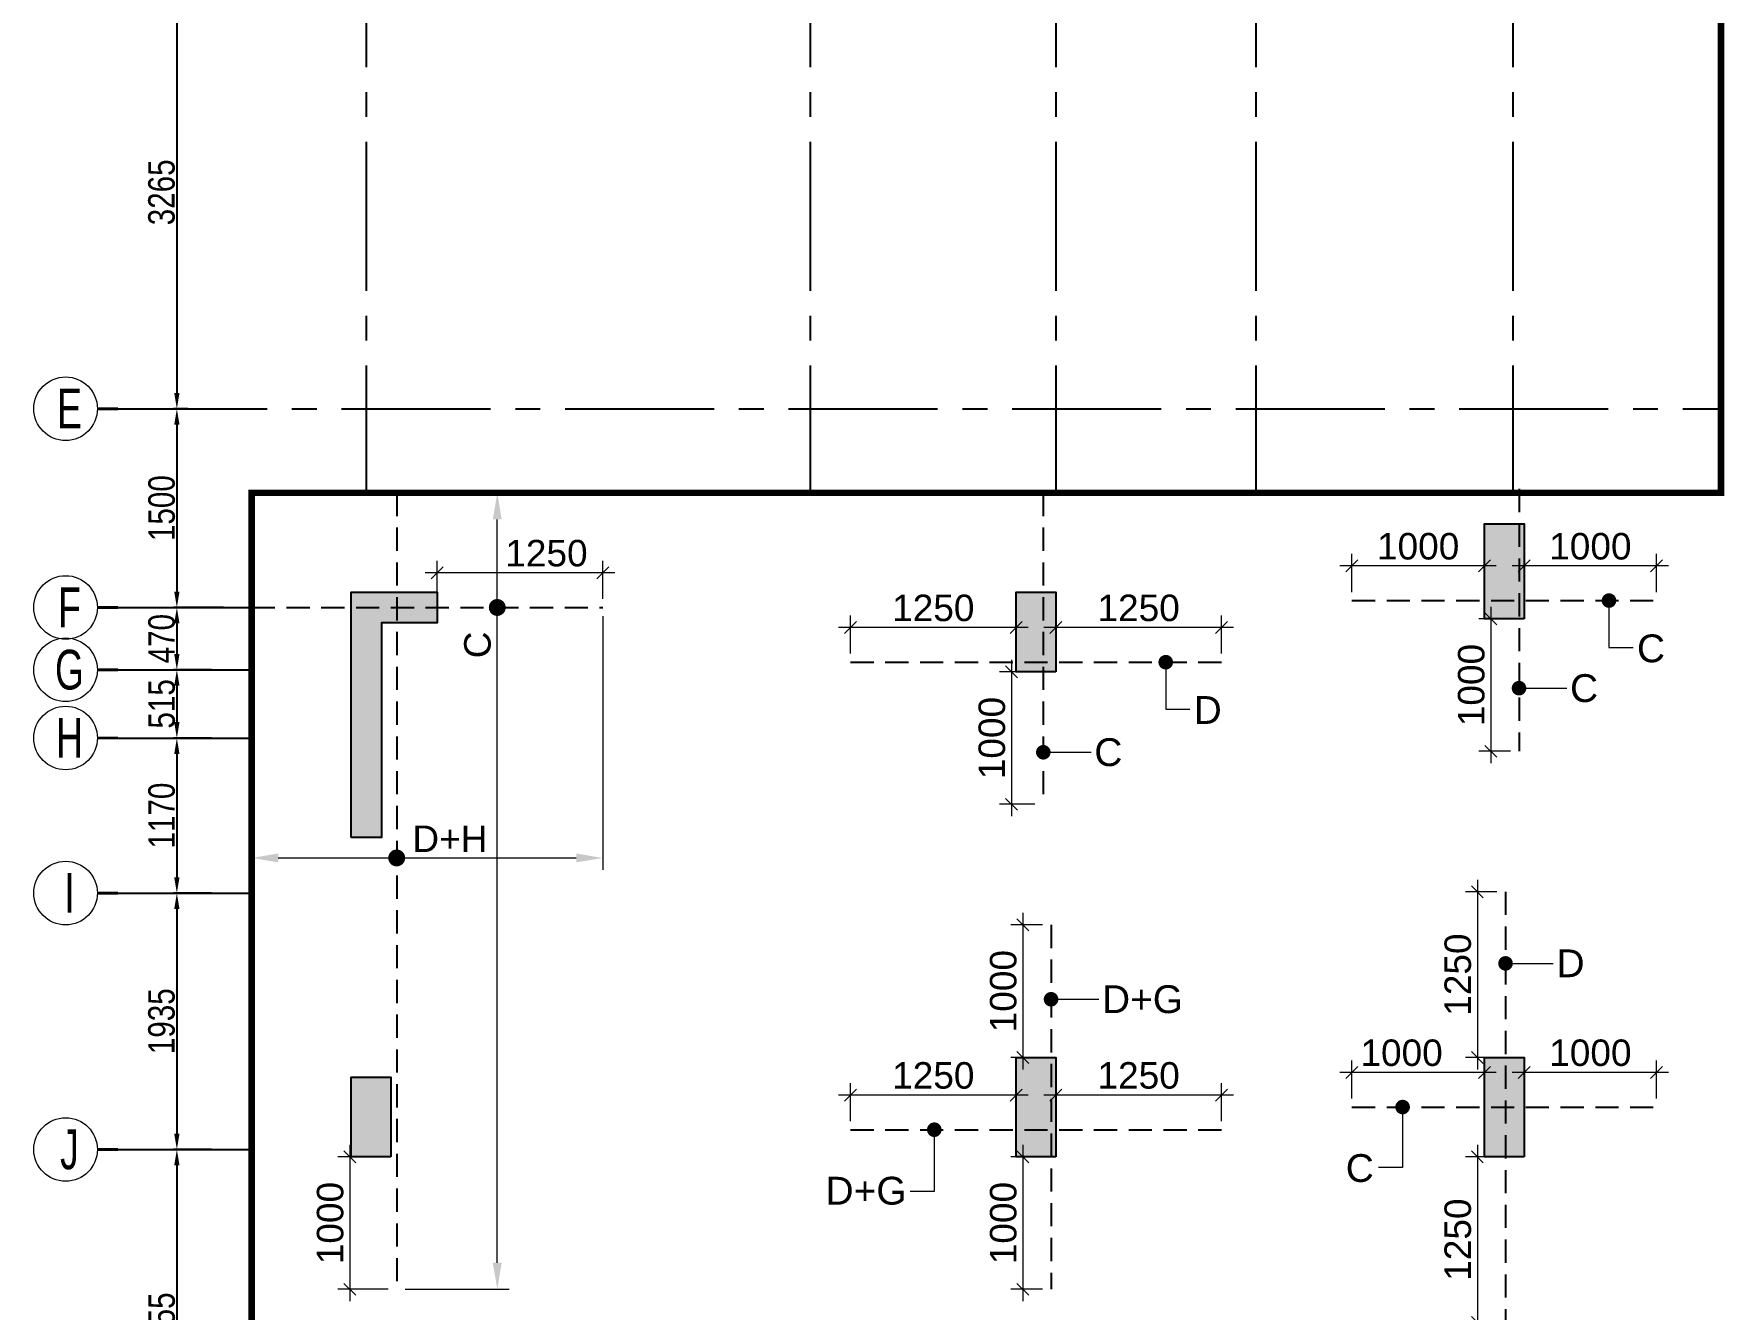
# Model space of a CAD drawing. Header units: millimetres. Extents: x 1123469 to 1752051, y -126924 to 196924.
# Drawn here: x 1461069 to 1473829, y 142469 to 152093 of the extents above; entities that cross this region are included whole.
import ezdxf
from ezdxf.enums import TextEntityAlignment as Align

# ---------------------------------------------------------------- set-up
doc = ezdxf.new("R2010")
doc.units = ezdxf.units.MM
doc.header["$LTSCALE"] = 500
doc.header["$MEASUREMENT"] = 0
doc.header["$PDMODE"] = 34
for name, pattern in [('CONTINOUS', [0]), ('HIDDEN', [0.375, 0.25, -0.125]), ('Site$0$CENTER2', [1.125, 0.75, -0.125, 0.125, -0.125])]:
    doc.linetypes.add(name, pattern=pattern)
doc.layers.get('Defpoints').update_dxf_attribs({"lineweight": 0})
for name, color, linetype, lineweight in [('ARWO', 1, 'Continuous', 18), ('CUT OUT', 1, 'Continuous', 13), ('dim-M', 1, 'Continuous', 15), ('FOOTING', 1, 'Continuous', 15), ('GRID NO.', 7, 'Continuous', 20), ('TOWER COL HATCH', 253, 'Continuous', 20)]:
    doc.layers.add(name, color=color, linetype=linetype, lineweight=lineweight)
for name, color, linetype in [('COL. DIM', 3, 'Continuous'), ('GRID', 7, 'Continuous'), ('GRID DIM', 7, 'Continuous'), ('reinf.', 4, 'Continuous'), ('TEXT 1', 1, 'Continuous'), ('TOWER AREA COLUMN.', 6, 'Continuous')]:
    doc.layers.add(name, color=color, linetype=linetype)
doc.styles.add('3mm', font='arial.ttf')
doc.styles.add('D50', font='arial.ttf', dxfattribs={"width": 0.8})
doc.dimstyles.new('INNER DIM', dxfattribs={"dimtxt": 200, "dimasz": 120, "dimexe": 25, "dimexo": 25, "dimgap": 12, "dimtad": 1, "dimdec": 0, "dimrnd": 5, "dimzin": 0, "dimdsep": 46, "dimtxsty": 'D50', "dimcen": 0.09, "dimdle": 25, "dimclrt": 6, "dimadec": 0, "dimazin": 0, "dimtfac": 1, "dimtdec": 0, "dimtofl": 0, "dimtmove": 1, "dimatfit": 3, "dimfxl": 75, "dimtolj": 1, "dimtzin": 0, "dimarcsym": 0})
doc.dimstyles.new('PARAMVEER', dxfattribs={"dimtxt": 200, "dimasz": 100, "dimexe": 0, "dimexo": 25, "dimgap": 10, "dimtad": 1, "dimdec": 0, "dimrnd": 5, "dimzin": 0, "dimdsep": 46, "dimtxsty": '3mm', "dimblk": 'OBLIQUE', "dimcen": 0.09, "dimdle": 75, "dimclrd": 1, "dimclre": 1, "dimclrt": 3, "dimadec": 0, "dimazin": 0, "dimtfac": 1, "dimtdec": 0, "dimtmove": 1, "dimatfit": 3, "dimfxl": 100, "dimtolj": 1, "dimtzin": 0, "dimlwd": 18, "dimlwe": 5, "dimarcsym": 0})
doc.dimstyles.new('PARAMVEER BEAM', dxfattribs={"dimtxt": 200, "dimasz": 100, "dimexe": 0, "dimexo": 0, "dimgap": 10, "dimtad": 1, "dimdec": 0, "dimzin": 0, "dimdsep": 46, "dimtxsty": '3mm', "dimblk": 'ARCHTICK', "dimcen": 0.09, "dimdle": 75, "dimclrd": 1, "dimclre": 1, "dimclrt": 3, "dimadec": 0, "dimazin": 0, "dimtfac": 1, "dimtdec": 0, "dimtmove": 1, "dimatfit": 3, "dimfxl": 100, "dimtolj": 1, "dimtzin": 0, "dimlwd": 18, "dimlwe": 5, "dimarcsym": 0})

# ---------------------------------------------------------------- blocks, each defined once
blk = doc.blocks.new('3tgra')
at = {"layer": 'TOWER COL HATCH'}
h = blk.add_hatch(color=253, dxfattribs=at)
h.dxf.hatch_style = 1
h.paths.add_polyline_path([(1374496, 84657), (1374196, 84657), (1374196, 85372), (1374496, 85372)])
h = blk.add_hatch(color=253, dxfattribs=at)
h.dxf.hatch_style = 1
h.paths.add_polyline_path([(1365641, 83007), (1365641, 84857), (1366291, 84857), (1366291, 84627), (1365871, 84627), (1365871, 83007)])
h = blk.add_hatch(color=253, dxfattribs=at)
h.dxf.hatch_style = 1
h.paths.add_polyline_path([(1370961, 84257), (1370661, 84257), (1370661, 84857), (1370961, 84857)])
h = blk.add_hatch(color=253, dxfattribs=at)
h.dxf.hatch_style = 1
h.paths.add_polyline_path([(1370961, 80597), (1370661, 80597), (1370661, 81347), (1370961, 81347)])
h = blk.add_hatch(color=253, dxfattribs=at)
h.dxf.hatch_style = 1
h.paths.add_polyline_path([(1374496, 80597), (1374196, 80597), (1374196, 81347), (1374496, 81347)])
h = blk.add_hatch(color=253, dxfattribs=at)
h.dxf.hatch_style = 1
h.paths.add_polyline_path([(1365941, 80597), (1365641, 80597), (1365641, 81197), (1365941, 81197)])
at = {"layer": 'TOWER AREA COLUMN.', "color": 4}
for points in [[(1374496, 84657), (1374196, 84657), (1374196, 85372), (1374496, 85372)], [(1370961, 84257), (1370661, 84257), (1370661, 84857), (1370961, 84857)], [(1370961, 80597), (1370661, 80597), (1370661, 81347), (1370961, 81347)], [(1374496, 80597), (1374196, 80597), (1374196, 81347), (1374496, 81347)], [(1365941, 80597), (1365641, 80597), (1365641, 81197), (1365941, 81197)]]:
    blk.add_lwpolyline(points, close=True, dxfattribs=at)
blk.add_lwpolyline([(1365641, 83007), (1365641, 84857), (1366291, 84857), (1366291, 84627), (1365871, 84627), (1365871, 83007), (1365641, 83007)], dxfattribs=at)
blk = doc.blocks.new('GRID MARK')
at = {"layer": 'GRID NO.', "const_width": 50}
blk.add_lwpolyline([(0, -541), (0, -891)], dxfattribs=at)
at = {"layer": 'GRID NO.'}
blk.add_circle((0, 0), 541, dxfattribs=at)
at = {"layer": 'GRID NO.', "style": 'D50', "width": 0.8}
blk.add_attdef('Y1', text='', height=500, dxfattribs=at).set_placement((-33, -267), align=Align.CENTER)
blk = doc.blocks.new('*D232')
at = {"layer": 'Defpoints', "color": 0, "linetype": 'Continuous', "transparency": 16777216}
for p in [(1462256, 152529), (1462149, 149264), (1462256, 149264)]:
    blk.add_point(p, dxfattribs=at)
at = {"layer": 'GRID DIM', "color": 0, "linetype": 'Continuous', "lineweight": -2, "transparency": 16777216}
for p, q in [((1462231, 152529), (1462124, 152529)), ((1462231, 149264), (1462124, 149264))]:
    blk.add_line(p, q, dxfattribs=at)
at = {"layer": 'GRID DIM', "linetype": 'Continuous', "lineweight": -2, "transparency": 16777216}
blk.add_line((1462149, 152409), (1462149, 149384), dxfattribs=at)
at = {"layer": 'GRID DIM', "linetype": 'Continuous', "transparency": 16777216}
for points in [[(1462129, 152409), (1462169, 152409), (1462149, 152529)], [(1462129, 149384), (1462169, 149384), (1462149, 149264)]]:
    blk.add_solid(points, dxfattribs=at)
at = {"layer": 'GRID DIM', "linetype": 'Continuous', "transparency": 16777216, "insert": (1462034, 150897), "char_height": 200, "attachment_point": 5, "rotation": 90, "style": 'D50'}
blk.add_mtext('\\A1;3265', dxfattribs=at)
blk = doc.blocks.new('*D233')
at = {"layer": 'Defpoints', "color": 0, "linetype": 'Continuous', "transparency": 16777216}
for p in [(1462256, 149264), (1462149, 147764), (1462527, 147764)]:
    blk.add_point(p, dxfattribs=at)
at = {"layer": 'GRID DIM', "color": 0, "linetype": 'Continuous', "lineweight": -2, "transparency": 16777216}
for p, q in [((1462231, 149264), (1462124, 149264)), ((1462502, 147764), (1462124, 147764))]:
    blk.add_line(p, q, dxfattribs=at)
at = {"layer": 'GRID DIM', "linetype": 'Continuous', "lineweight": -2, "transparency": 16777216}
blk.add_line((1462149, 149144), (1462149, 147884), dxfattribs=at)
at = {"layer": 'GRID DIM', "linetype": 'Continuous', "transparency": 16777216}
for points in [[(1462129, 149144), (1462169, 149144), (1462149, 149264)], [(1462129, 147884), (1462169, 147884), (1462149, 147764)]]:
    blk.add_solid(points, dxfattribs=at)
at = {"layer": 'GRID DIM', "linetype": 'Continuous', "transparency": 16777216, "insert": (1462035, 148514), "char_height": 200, "attachment_point": 5, "rotation": 90, "style": 'D50'}
blk.add_mtext('\\A1;1500', dxfattribs=at)
blk = doc.blocks.new('*D234')
at = {"layer": 'Defpoints', "color": 0, "linetype": 'Continuous', "transparency": 16777216}
for p in [(1462527, 147764), (1462149, 147294), (1462436, 147294)]:
    blk.add_point(p, dxfattribs=at)
at = {"layer": 'GRID DIM', "color": 0, "linetype": 'Continuous', "lineweight": -2, "transparency": 16777216}
for p, q in [((1462502, 147764), (1462124, 147764)), ((1462411, 147294), (1462124, 147294))]:
    blk.add_line(p, q, dxfattribs=at)
at = {"layer": 'GRID DIM', "linetype": 'Continuous', "lineweight": -2, "transparency": 16777216}
blk.add_line((1462149, 147644), (1462149, 147414), dxfattribs=at)
at = {"layer": 'GRID DIM', "linetype": 'Continuous', "transparency": 16777216}
for points in [[(1462129, 147644), (1462169, 147644), (1462149, 147764)], [(1462129, 147414), (1462169, 147414), (1462149, 147294)]]:
    blk.add_solid(points, dxfattribs=at)
at = {"layer": 'GRID DIM', "linetype": 'Continuous', "transparency": 16777216, "insert": (1462035, 147529), "char_height": 200, "attachment_point": 5, "rotation": 90, "style": 'D50'}
blk.add_mtext('\\A1;470', dxfattribs=at)
blk = doc.blocks.new('*D235')
at = {"layer": 'Defpoints', "color": 0, "linetype": 'Continuous', "transparency": 16777216}
for p in [(1462436, 147294), (1462149, 146779), (1462436, 146779)]:
    blk.add_point(p, dxfattribs=at)
at = {"layer": 'GRID DIM', "color": 0, "linetype": 'Continuous', "lineweight": -2, "transparency": 16777216}
for p, q in [((1462411, 147294), (1462124, 147294)), ((1462411, 146779), (1462124, 146779))]:
    blk.add_line(p, q, dxfattribs=at)
at = {"layer": 'GRID DIM', "linetype": 'Continuous', "lineweight": -2, "transparency": 16777216}
blk.add_line((1462149, 147174), (1462149, 146899), dxfattribs=at)
at = {"layer": 'GRID DIM', "linetype": 'Continuous', "transparency": 16777216}
for points in [[(1462129, 147174), (1462169, 147174), (1462149, 147294)], [(1462129, 146899), (1462169, 146899), (1462149, 146779)]]:
    blk.add_solid(points, dxfattribs=at)
at = {"layer": 'GRID DIM', "linetype": 'Continuous', "transparency": 16777216, "insert": (1462035, 147037), "char_height": 200, "attachment_point": 5, "rotation": 90, "style": 'D50'}
blk.add_mtext('\\A1;515', dxfattribs=at)
blk = doc.blocks.new('*D236')
at = {"layer": 'Defpoints', "color": 0, "linetype": 'Continuous', "transparency": 16777216}
for p in [(1462436, 146779), (1462149, 145609), (1462436, 145609)]:
    blk.add_point(p, dxfattribs=at)
at = {"layer": 'GRID DIM', "color": 0, "linetype": 'Continuous', "lineweight": -2, "transparency": 16777216}
for p, q in [((1462411, 146779), (1462124, 146779)), ((1462411, 145609), (1462124, 145609))]:
    blk.add_line(p, q, dxfattribs=at)
at = {"layer": 'GRID DIM', "linetype": 'Continuous', "lineweight": -2, "transparency": 16777216}
blk.add_line((1462149, 146659), (1462149, 145729), dxfattribs=at)
at = {"layer": 'GRID DIM', "linetype": 'Continuous', "transparency": 16777216}
for points in [[(1462129, 146659), (1462169, 146659), (1462149, 146779)], [(1462129, 145729), (1462169, 145729), (1462149, 145609)]]:
    blk.add_solid(points, dxfattribs=at)
at = {"layer": 'GRID DIM', "linetype": 'Continuous', "transparency": 16777216, "insert": (1462035, 146194), "char_height": 200, "attachment_point": 5, "rotation": 90, "style": 'D50'}
blk.add_mtext('\\A1;1170', dxfattribs=at)
blk = doc.blocks.new('*D237')
at = {"layer": 'Defpoints', "color": 0, "linetype": 'Continuous', "transparency": 16777216}
for p in [(1462436, 145609), (1462149, 143674), (1462436, 143674)]:
    blk.add_point(p, dxfattribs=at)
at = {"layer": 'GRID DIM', "color": 0, "linetype": 'Continuous', "lineweight": -2, "transparency": 16777216}
for p, q in [((1462411, 145609), (1462124, 145609)), ((1462411, 143674), (1462124, 143674))]:
    blk.add_line(p, q, dxfattribs=at)
at = {"layer": 'GRID DIM', "linetype": 'Continuous', "lineweight": -2, "transparency": 16777216}
blk.add_line((1462149, 145489), (1462149, 143794), dxfattribs=at)
at = {"layer": 'GRID DIM', "linetype": 'Continuous', "transparency": 16777216}
for points in [[(1462129, 145489), (1462169, 145489), (1462149, 145609)], [(1462129, 143794), (1462169, 143794), (1462149, 143674)]]:
    blk.add_solid(points, dxfattribs=at)
at = {"layer": 'GRID DIM', "linetype": 'Continuous', "transparency": 16777216, "insert": (1462034, 144642), "char_height": 200, "attachment_point": 5, "rotation": 90, "style": 'D50'}
blk.add_mtext('\\A1;1935', dxfattribs=at)
blk = doc.blocks.new('*D238')
at = {"layer": 'Defpoints', "color": 0, "linetype": 'Continuous', "transparency": 16777216}
for p in [(1462436, 143674), (1462149, 141019), (1462271, 141019)]:
    blk.add_point(p, dxfattribs=at)
at = {"layer": 'GRID DIM', "color": 0, "linetype": 'Continuous', "lineweight": -2, "transparency": 16777216}
for p, q in [((1462411, 143674), (1462124, 143674)), ((1462246, 141019), (1462124, 141019))]:
    blk.add_line(p, q, dxfattribs=at)
at = {"layer": 'GRID DIM', "linetype": 'Continuous', "lineweight": -2, "transparency": 16777216}
blk.add_line((1462149, 143554), (1462149, 141139), dxfattribs=at)
at = {"layer": 'GRID DIM', "linetype": 'Continuous', "transparency": 16777216}
for points in [[(1462129, 143554), (1462169, 143554), (1462149, 143674)], [(1462129, 141139), (1462169, 141139), (1462149, 141019)]]:
    blk.add_solid(points, dxfattribs=at)
at = {"layer": 'GRID DIM', "linetype": 'Continuous', "transparency": 16777216, "insert": (1462035, 142347), "char_height": 200, "attachment_point": 5, "rotation": 90, "style": 'D50'}
blk.add_mtext('\\A1;2655', dxfattribs=at)
blk = doc.blocks.new('_Oblique')
at = {"color": 0, "linetype": 'ByBlock', "lineweight": -2}
blk.add_line((-0.5, -0.5), (0.5, 0.5), dxfattribs=at)
blk = doc.blocks.new('*D361')
at = {"layer": 'COL. DIM', "color": 1, "lineweight": 18, "ltscale": 10, "transparency": 16777216}
blk.add_line((1472068, 147769), (1472068, 146589), dxfattribs=at)
at = {"layer": 'COL. DIM', "color": 1, "linetype": 'CONTINOUS', "lineweight": 5, "ltscale": 10, "transparency": 16777216}
for p, q in [((1472216, 147679), (1471978, 147679)), ((1472216, 146679), (1471978, 146679))]:
    blk.add_line(p, q, dxfattribs=at)
at = {"layer": 'Defpoints', "color": 0, "ltscale": 10, "transparency": 16777216}
for p in [(1472281, 147679), (1472068, 146679), (1472281, 146679)]:
    blk.add_point(p, dxfattribs=at)
at = {"layer": 'COL. DIM', "color": 1, "lineweight": 18, "ltscale": 10, "transparency": 16777216, "xscale": 90, "yscale": 90, "zscale": 90}
for p, rotation in [((1472068, 147679), 90), ((1472068, 146679), 270)]:
    blk.add_blockref('_Oblique', p, dxfattribs=dict(at, rotation=rotation))
at = {"layer": 'COL. DIM', "color": 3, "ltscale": 10, "transparency": 16777216, "insert": (1471921, 147179), "char_height": 200, "attachment_point": 5, "rotation": 90, "style": '3mm'}
blk.add_mtext('\\A1;1000', dxfattribs=at)
blk = doc.blocks.new('_ArchTick')
at = {"color": 0, "linetype": 'ByBlock', "const_width": 0.15}
blk.add_lwpolyline([(-0.5, -0.5), (0.5, 0.5)], dxfattribs=at)
blk = doc.blocks.new('*D362')
at = {"layer": 'COL. DIM', "color": 1, "linetype": 'CONTINOUS', "lineweight": 5, "ltscale": 10, "transparency": 16777216}
for p, q in [((1472319, 147881), (1472319, 148168)), ((1473319, 147881), (1473319, 148168))]:
    blk.add_line(p, q, dxfattribs=at)
at = {"layer": 'COL. DIM', "color": 1, "lineweight": 18, "ltscale": 10, "transparency": 16777216}
blk.add_line((1473409, 148078), (1472229, 148078), dxfattribs=at)
at = {"layer": 'Defpoints', "color": 0, "ltscale": 10, "transparency": 16777216}
for p in [(1472319, 148078), (1472319, 147816), (1473319, 147816)]:
    blk.add_point(p, dxfattribs=at)
at = {"layer": 'COL. DIM', "color": 1, "lineweight": 18, "ltscale": 10, "transparency": 16777216, "xscale": 90, "yscale": 90, "zscale": 90, "rotation": 180}
blk.add_blockref('_Oblique', (1472319, 148078), dxfattribs=at)
at = {"layer": 'COL. DIM', "color": 1, "lineweight": 18, "ltscale": 10, "transparency": 16777216, "xscale": 90, "yscale": 90, "zscale": 90}
blk.add_blockref('_Oblique', (1473319, 148078), dxfattribs=at)
at = {"layer": 'COL. DIM', "color": 3, "ltscale": 10, "transparency": 16777216, "insert": (1472819, 148225), "char_height": 200, "attachment_point": 5, "style": '3mm'}
blk.add_mtext('\\A1;1000', dxfattribs=at)
blk = doc.blocks.new('*D363')
at = {"layer": 'COL. DIM', "color": 1, "linetype": 'CONTINOUS', "lineweight": 5, "ltscale": 10, "transparency": 16777216}
for p, q in [((1471019, 147881), (1471019, 148168)), ((1472019, 147881), (1472019, 148168))]:
    blk.add_line(p, q, dxfattribs=at)
at = {"layer": 'COL. DIM', "color": 1, "lineweight": 18, "ltscale": 10, "transparency": 16777216}
blk.add_line((1472109, 148078), (1470929, 148078), dxfattribs=at)
at = {"layer": 'Defpoints', "color": 0, "ltscale": 10, "transparency": 16777216}
for p in [(1471019, 148078), (1471019, 147816), (1472019, 147816)]:
    blk.add_point(p, dxfattribs=at)
at = {"layer": 'COL. DIM', "color": 1, "lineweight": 18, "ltscale": 10, "transparency": 16777216, "xscale": 90, "yscale": 90, "zscale": 90, "rotation": 180}
blk.add_blockref('_Oblique', (1471019, 148078), dxfattribs=at)
at = {"layer": 'COL. DIM', "color": 1, "lineweight": 18, "ltscale": 10, "transparency": 16777216, "xscale": 90, "yscale": 90, "zscale": 90}
blk.add_blockref('_Oblique', (1472019, 148078), dxfattribs=at)
at = {"layer": 'COL. DIM', "color": 3, "ltscale": 10, "transparency": 16777216, "insert": (1471519, 148225), "char_height": 200, "attachment_point": 5, "style": '3mm'}
blk.add_mtext('\\A1;1000', dxfattribs=at)
blk = doc.blocks.new('*D364')
at = {"layer": 'COL. DIM', "color": 1, "linetype": 'CONTINOUS', "lineweight": 5, "ltscale": 10, "transparency": 16777216}
for p, q in [((1468625, 147279), (1468359, 147279)), ((1468625, 146279), (1468359, 146279))]:
    blk.add_line(p, q, dxfattribs=at)
at = {"layer": 'COL. DIM', "color": 1, "lineweight": 18, "ltscale": 10, "transparency": 16777216}
blk.add_line((1468449, 147369), (1468449, 146189), dxfattribs=at)
at = {"layer": 'Defpoints', "color": 0, "ltscale": 10, "transparency": 16777216}
for p in [(1468690, 147279), (1468449, 146279), (1468690, 146279)]:
    blk.add_point(p, dxfattribs=at)
at = {"layer": 'COL. DIM', "color": 1, "lineweight": 18, "ltscale": 10, "transparency": 16777216, "xscale": 90, "yscale": 90, "zscale": 90}
for p, rotation in [((1468449, 147279), 90), ((1468449, 146279), 270)]:
    blk.add_blockref('_Oblique', p, dxfattribs=dict(at, rotation=rotation))
at = {"layer": 'COL. DIM', "color": 3, "ltscale": 10, "transparency": 16777216, "insert": (1468302, 146779), "char_height": 200, "attachment_point": 5, "rotation": 90, "style": '3mm'}
blk.add_mtext('\\A1;1000', dxfattribs=at)
blk = doc.blocks.new('*D365')
at = {"layer": 'COL. DIM', "color": 1, "linetype": 'CONTINOUS', "lineweight": 5, "ltscale": 10, "transparency": 16777216}
for p, q in [((1468784, 147416), (1468784, 147703)), ((1470034, 147416), (1470034, 147703))]:
    blk.add_line(p, q, dxfattribs=at)
at = {"layer": 'COL. DIM', "color": 1, "lineweight": 18, "ltscale": 10, "transparency": 16777216}
blk.add_line((1470124, 147613), (1468694, 147613), dxfattribs=at)
at = {"layer": 'Defpoints', "color": 0, "ltscale": 10, "transparency": 16777216}
for p in [(1468784, 147613), (1468784, 147351), (1470034, 147351)]:
    blk.add_point(p, dxfattribs=at)
at = {"layer": 'COL. DIM', "color": 1, "lineweight": 18, "ltscale": 10, "transparency": 16777216, "xscale": 90, "yscale": 90, "zscale": 90, "rotation": 180}
blk.add_blockref('_Oblique', (1468784, 147613), dxfattribs=at)
at = {"layer": 'COL. DIM', "color": 1, "lineweight": 18, "ltscale": 10, "transparency": 16777216, "xscale": 90, "yscale": 90, "zscale": 90}
blk.add_blockref('_Oblique', (1470034, 147613), dxfattribs=at)
at = {"layer": 'COL. DIM', "color": 3, "ltscale": 10, "transparency": 16777216, "insert": (1469409, 147760), "char_height": 200, "attachment_point": 5, "style": '3mm'}
blk.add_mtext('\\A1;1250', dxfattribs=at)
blk = doc.blocks.new('*D366')
at = {"layer": 'COL. DIM', "color": 1, "linetype": 'CONTINOUS', "lineweight": 5, "ltscale": 10, "transparency": 16777216}
for p, q in [((1467234, 147416), (1467234, 147703)), ((1468484, 147416), (1468484, 147703))]:
    blk.add_line(p, q, dxfattribs=at)
at = {"layer": 'COL. DIM', "color": 1, "lineweight": 18, "ltscale": 10, "transparency": 16777216}
blk.add_line((1468574, 147613), (1467144, 147613), dxfattribs=at)
at = {"layer": 'Defpoints', "color": 0, "ltscale": 10, "transparency": 16777216}
for p in [(1467234, 147613), (1467234, 147351), (1468484, 147351)]:
    blk.add_point(p, dxfattribs=at)
at = {"layer": 'COL. DIM', "color": 1, "lineweight": 18, "ltscale": 10, "transparency": 16777216, "xscale": 90, "yscale": 90, "zscale": 90, "rotation": 180}
blk.add_blockref('_Oblique', (1467234, 147613), dxfattribs=at)
at = {"layer": 'COL. DIM', "color": 1, "lineweight": 18, "ltscale": 10, "transparency": 16777216, "xscale": 90, "yscale": 90, "zscale": 90}
blk.add_blockref('_Oblique', (1468484, 147613), dxfattribs=at)
at = {"layer": 'COL. DIM', "color": 3, "ltscale": 10, "transparency": 16777216, "insert": (1467859, 147760), "char_height": 200, "attachment_point": 5, "style": '3mm'}
blk.add_mtext('\\A1;1250', dxfattribs=at)
blk = doc.blocks.new('*D367')
at = {"layer": 'COL. DIM', "color": 1, "lineweight": 18, "ltscale": 10, "transparency": 16777216}
blk.add_line((1463454, 143709), (1463454, 142529), dxfattribs=at)
at = {"layer": 'COL. DIM', "color": 1, "linetype": 'CONTINOUS', "lineweight": 5, "ltscale": 10, "transparency": 16777216}
for p, q in [((1463629, 143619), (1463364, 143619)), ((1463743, 142619), (1463364, 142619))]:
    blk.add_line(p, q, dxfattribs=at)
at = {"layer": 'Defpoints', "color": 0, "ltscale": 10, "transparency": 16777216}
for p in [(1463694, 143619), (1463454, 142619), (1463808, 142619)]:
    blk.add_point(p, dxfattribs=at)
at = {"layer": 'COL. DIM', "color": 1, "lineweight": 18, "ltscale": 10, "transparency": 16777216, "xscale": 90, "yscale": 90, "zscale": 90}
for p, rotation in [((1463454, 143619), 90), ((1463454, 142619), 270)]:
    blk.add_blockref('_Oblique', p, dxfattribs=dict(at, rotation=rotation))
at = {"layer": 'COL. DIM', "color": 3, "ltscale": 10, "transparency": 16777216, "insert": (1463307, 143119), "char_height": 200, "attachment_point": 5, "rotation": 90, "style": '3mm'}
blk.add_mtext('\\A1;1000', dxfattribs=at)
blk = doc.blocks.new('*D368')
at = {"layer": 'COL. DIM', "color": 1, "lineweight": 18, "ltscale": 10, "transparency": 16777216}
blk.add_line((1465454, 148026), (1464024, 148026), dxfattribs=at)
at = {"layer": 'COL. DIM', "color": 1, "linetype": 'CONTINOUS', "lineweight": 5, "ltscale": 10, "transparency": 16777216}
for p, q in [((1464114, 147829), (1464114, 148116)), ((1465364, 147829), (1465364, 148116))]:
    blk.add_line(p, q, dxfattribs=at)
at = {"layer": 'Defpoints', "color": 0, "ltscale": 10, "transparency": 16777216}
for p in [(1464114, 148026), (1464114, 147764), (1465364, 147764)]:
    blk.add_point(p, dxfattribs=at)
at = {"layer": 'COL. DIM', "color": 1, "lineweight": 18, "ltscale": 10, "transparency": 16777216, "xscale": 90, "yscale": 90, "zscale": 90, "rotation": 180}
blk.add_blockref('_Oblique', (1464114, 148026), dxfattribs=at)
at = {"layer": 'COL. DIM', "color": 1, "lineweight": 18, "ltscale": 10, "transparency": 16777216, "xscale": 90, "yscale": 90, "zscale": 90}
blk.add_blockref('_Oblique', (1465364, 148026), dxfattribs=at)
at = {"layer": 'COL. DIM', "color": 3, "ltscale": 10, "transparency": 16777216, "insert": (1464939, 148173), "char_height": 200, "attachment_point": 5, "style": '3mm'}
blk.add_mtext('\\A1;1250', dxfattribs=at)
blk = doc.blocks.new('*D369')
at = {"layer": 'COL. DIM', "color": 1, "linetype": 'CONTINOUS', "lineweight": 5, "ltscale": 10, "transparency": 16777216}
for p, q in [((1465364, 147699), (1465364, 145784)), ((1462714, 146197), (1462714, 145784))]:
    blk.add_line(p, q, dxfattribs=at)
at = {"layer": 'COL. DIM', "color": 1, "lineweight": 18, "ltscale": 10, "transparency": 16777216}
blk.add_line((1462914, 145874), (1465164, 145874), dxfattribs=at)
at = {"layer": 'COL. DIM', "color": 1, "ltscale": 10, "transparency": 16777216}
for points in [[(1462914, 145908), (1462914, 145841), (1462714, 145874)], [(1465164, 145908), (1465164, 145841), (1465364, 145874)]]:
    blk.add_solid(points, dxfattribs=at)
at = {"layer": 'Defpoints', "color": 0, "ltscale": 10, "transparency": 16777216}
for p in [(1465364, 147764), (1462714, 146262), (1465364, 145874)]:
    blk.add_point(p, dxfattribs=at)
at = {"layer": 'COL. DIM', "color": 3, "ltscale": 10, "transparency": 16777216, "insert": (1464210, 146019), "char_height": 200, "attachment_point": 5, "style": '3mm'}
blk.add_mtext('\\A1;D+H', dxfattribs=at)
blk = doc.blocks.new('*D370')
at = {"layer": 'COL. DIM', "color": 1, "linetype": 'CONTINOUS', "lineweight": 5, "ltscale": 10, "transparency": 16777216}
for p, q in [((1463873, 148629), (1464658, 148629)), ((1463873, 142619), (1464658, 142619))]:
    blk.add_line(p, q, dxfattribs=at)
at = {"layer": 'COL. DIM', "color": 1, "lineweight": 18, "ltscale": 10, "transparency": 16777216}
blk.add_line((1464568, 142819), (1464568, 148429), dxfattribs=at)
at = {"layer": 'COL. DIM', "color": 1, "ltscale": 10, "transparency": 16777216}
for points in [[(1464534, 148429), (1464601, 148429), (1464568, 148629)], [(1464534, 142819), (1464601, 142819), (1464568, 142619)]]:
    blk.add_solid(points, dxfattribs=at)
at = {"layer": 'Defpoints', "color": 0, "ltscale": 10, "transparency": 16777216}
for p in [(1463808, 148629), (1464568, 148629), (1463808, 142619)]:
    blk.add_point(p, dxfattribs=at)
at = {"layer": 'COL. DIM', "color": 3, "ltscale": 10, "transparency": 16777216, "insert": (1464419, 147482), "char_height": 200, "attachment_point": 5, "rotation": 90, "style": '3mm'}
blk.add_mtext('\\A1;C', dxfattribs=at)
blk = doc.blocks.new('*D371')
at = {"layer": 'COL. DIM', "color": 1, "lineweight": 18, "ltscale": 10, "transparency": 16777216}
blk.add_line((1468535, 143709), (1468535, 142529), dxfattribs=at)
at = {"layer": 'COL. DIM', "color": 1, "linetype": 'CONTINOUS', "lineweight": 5, "ltscale": 10, "transparency": 16777216}
for p, q in [((1468683, 143619), (1468445, 143619)), ((1468683, 142619), (1468445, 142619))]:
    blk.add_line(p, q, dxfattribs=at)
at = {"layer": 'Defpoints', "color": 0, "ltscale": 10, "transparency": 16777216}
for p in [(1468748, 143619), (1468535, 142619), (1468748, 142619)]:
    blk.add_point(p, dxfattribs=at)
at = {"layer": 'COL. DIM', "color": 1, "lineweight": 18, "ltscale": 10, "transparency": 16777216, "xscale": 90, "yscale": 90, "zscale": 90}
for p, rotation in [((1468535, 143619), 90), ((1468535, 142619), 270)]:
    blk.add_blockref('_Oblique', p, dxfattribs=dict(at, rotation=rotation))
at = {"layer": 'COL. DIM', "color": 3, "ltscale": 10, "transparency": 16777216, "insert": (1468388, 143119), "char_height": 200, "attachment_point": 5, "rotation": 90, "style": '3mm'}
blk.add_mtext('\\A1;1000', dxfattribs=at)
blk = doc.blocks.new('*D372')
at = {"layer": 'COL. DIM', "color": 1, "lineweight": 18, "ltscale": 10, "transparency": 16777216}
blk.add_line((1468574, 144085), (1467144, 144085), dxfattribs=at)
at = {"layer": 'COL. DIM', "color": 1, "linetype": 'CONTINOUS', "lineweight": 5, "ltscale": 10, "transparency": 16777216}
for p, q in [((1467234, 143889), (1467234, 144175)), ((1468484, 143889), (1468484, 144175))]:
    blk.add_line(p, q, dxfattribs=at)
at = {"layer": 'Defpoints', "color": 0, "ltscale": 10, "transparency": 16777216}
for p in [(1467234, 144085), (1467234, 143824), (1468484, 143824)]:
    blk.add_point(p, dxfattribs=at)
at = {"layer": 'COL. DIM', "color": 1, "lineweight": 18, "ltscale": 10, "transparency": 16777216, "xscale": 90, "yscale": 90, "zscale": 90, "rotation": 180}
blk.add_blockref('_Oblique', (1467234, 144085), dxfattribs=at)
at = {"layer": 'COL. DIM', "color": 1, "lineweight": 18, "ltscale": 10, "transparency": 16777216, "xscale": 90, "yscale": 90, "zscale": 90}
blk.add_blockref('_Oblique', (1468484, 144085), dxfattribs=at)
at = {"layer": 'COL. DIM', "color": 3, "ltscale": 10, "transparency": 16777216, "insert": (1467859, 144232), "char_height": 200, "attachment_point": 5, "style": '3mm'}
blk.add_mtext('\\A1;1250', dxfattribs=at)
blk = doc.blocks.new('*D373')
at = {"layer": 'COL. DIM', "color": 1, "lineweight": 18, "ltscale": 10, "transparency": 16777216}
blk.add_line((1470124, 144085), (1468694, 144085), dxfattribs=at)
at = {"layer": 'COL. DIM', "color": 1, "linetype": 'CONTINOUS', "lineweight": 5, "ltscale": 10, "transparency": 16777216}
for p, q in [((1468784, 143889), (1468784, 144175)), ((1470034, 143889), (1470034, 144175))]:
    blk.add_line(p, q, dxfattribs=at)
at = {"layer": 'Defpoints', "color": 0, "ltscale": 10, "transparency": 16777216}
for p in [(1468784, 144085), (1468784, 143824), (1470034, 143824)]:
    blk.add_point(p, dxfattribs=at)
at = {"layer": 'COL. DIM', "color": 1, "lineweight": 18, "ltscale": 10, "transparency": 16777216, "xscale": 90, "yscale": 90, "zscale": 90, "rotation": 180}
blk.add_blockref('_Oblique', (1468784, 144085), dxfattribs=at)
at = {"layer": 'COL. DIM', "color": 1, "lineweight": 18, "ltscale": 10, "transparency": 16777216, "xscale": 90, "yscale": 90, "zscale": 90}
blk.add_blockref('_Oblique', (1470034, 144085), dxfattribs=at)
at = {"layer": 'COL. DIM', "color": 3, "ltscale": 10, "transparency": 16777216, "insert": (1469409, 144232), "char_height": 200, "attachment_point": 5, "style": '3mm'}
blk.add_mtext('\\A1;1250', dxfattribs=at)
blk = doc.blocks.new('*D374')
at = {"layer": 'COL. DIM', "color": 1, "linetype": 'CONTINOUS', "lineweight": 5, "ltscale": 10, "transparency": 16777216}
for p, q in [((1468683, 145369), (1468445, 145369)), ((1468683, 144369), (1468445, 144369))]:
    blk.add_line(p, q, dxfattribs=at)
at = {"layer": 'COL. DIM', "color": 1, "lineweight": 18, "ltscale": 10, "transparency": 16777216}
blk.add_line((1468535, 145459), (1468535, 144279), dxfattribs=at)
at = {"layer": 'Defpoints', "color": 0, "ltscale": 10, "transparency": 16777216}
for p in [(1468748, 145369), (1468535, 144369), (1468748, 144369)]:
    blk.add_point(p, dxfattribs=at)
at = {"layer": 'COL. DIM', "color": 1, "lineweight": 18, "ltscale": 10, "transparency": 16777216, "xscale": 90, "yscale": 90, "zscale": 90}
for p, rotation in [((1468535, 145369), 90), ((1468535, 144369), 270)]:
    blk.add_blockref('_Oblique', p, dxfattribs=dict(at, rotation=rotation))
at = {"layer": 'COL. DIM', "color": 3, "ltscale": 10, "transparency": 16777216, "insert": (1468388, 144869), "char_height": 200, "attachment_point": 5, "rotation": 90, "style": '3mm'}
blk.add_mtext('\\A1;1000', dxfattribs=at)
blk = doc.blocks.new('*D375')
at = {"layer": 'COL. DIM', "color": 1, "lineweight": 18, "ltscale": 10, "transparency": 16777216}
blk.add_line((1471966, 143709), (1471966, 142279), dxfattribs=at)
at = {"layer": 'COL. DIM', "color": 1, "linetype": 'CONTINOUS', "lineweight": 5, "ltscale": 10, "transparency": 16777216}
for p, q in [((1472114, 143619), (1471876, 143619)), ((1472114, 142369), (1471876, 142369))]:
    blk.add_line(p, q, dxfattribs=at)
at = {"layer": 'Defpoints', "color": 0, "ltscale": 10, "transparency": 16777216}
for p in [(1472179, 143619), (1471966, 142369), (1472179, 142369)]:
    blk.add_point(p, dxfattribs=at)
at = {"layer": 'COL. DIM', "color": 1, "lineweight": 18, "ltscale": 10, "transparency": 16777216, "xscale": 90, "yscale": 90, "zscale": 90}
for p, rotation in [((1471966, 143619), 90), ((1471966, 142369), 270)]:
    blk.add_blockref('_Oblique', p, dxfattribs=dict(at, rotation=rotation))
at = {"layer": 'COL. DIM', "color": 3, "ltscale": 10, "transparency": 16777216, "insert": (1471819, 142994), "char_height": 200, "attachment_point": 5, "rotation": 90, "style": '3mm'}
blk.add_mtext('\\A1;1250', dxfattribs=at)
blk = doc.blocks.new('*D376')
at = {"layer": 'COL. DIM', "color": 1, "linetype": 'CONTINOUS', "lineweight": 5, "ltscale": 10, "transparency": 16777216}
for p, q in [((1471019, 144059), (1471019, 144346)), ((1472019, 144059), (1472019, 144346))]:
    blk.add_line(p, q, dxfattribs=at)
at = {"layer": 'COL. DIM', "color": 1, "lineweight": 18, "ltscale": 10, "transparency": 16777216}
blk.add_line((1472109, 144256), (1470929, 144256), dxfattribs=at)
at = {"layer": 'Defpoints', "color": 0, "ltscale": 10, "transparency": 16777216}
for p in [(1471019, 144256), (1471019, 143994), (1472019, 143994)]:
    blk.add_point(p, dxfattribs=at)
at = {"layer": 'COL. DIM', "color": 1, "lineweight": 18, "ltscale": 10, "transparency": 16777216, "xscale": 90, "yscale": 90, "zscale": 90, "rotation": 180}
blk.add_blockref('_Oblique', (1471019, 144256), dxfattribs=at)
at = {"layer": 'COL. DIM', "color": 1, "lineweight": 18, "ltscale": 10, "transparency": 16777216, "xscale": 90, "yscale": 90, "zscale": 90}
blk.add_blockref('_Oblique', (1472019, 144256), dxfattribs=at)
at = {"layer": 'COL. DIM', "color": 3, "ltscale": 10, "transparency": 16777216, "insert": (1471394, 144403), "char_height": 200, "attachment_point": 5, "style": '3mm'}
blk.add_mtext('\\A1;1000', dxfattribs=at)
blk = doc.blocks.new('*D377')
at = {"layer": 'COL. DIM', "color": 1, "linetype": 'CONTINOUS', "lineweight": 5, "ltscale": 10, "transparency": 16777216}
for p, q in [((1472319, 144059), (1472319, 144346)), ((1473319, 144059), (1473319, 144346))]:
    blk.add_line(p, q, dxfattribs=at)
at = {"layer": 'COL. DIM', "color": 1, "lineweight": 18, "ltscale": 10, "transparency": 16777216}
blk.add_line((1473409, 144256), (1472229, 144256), dxfattribs=at)
at = {"layer": 'Defpoints', "color": 0, "ltscale": 10, "transparency": 16777216}
for p in [(1472319, 144256), (1472319, 143994), (1473319, 143994)]:
    blk.add_point(p, dxfattribs=at)
at = {"layer": 'COL. DIM', "color": 1, "lineweight": 18, "ltscale": 10, "transparency": 16777216, "xscale": 90, "yscale": 90, "zscale": 90, "rotation": 180}
blk.add_blockref('_Oblique', (1472319, 144256), dxfattribs=at)
at = {"layer": 'COL. DIM', "color": 1, "lineweight": 18, "ltscale": 10, "transparency": 16777216, "xscale": 90, "yscale": 90, "zscale": 90}
blk.add_blockref('_Oblique', (1473319, 144256), dxfattribs=at)
at = {"layer": 'COL. DIM', "color": 3, "ltscale": 10, "transparency": 16777216, "insert": (1472819, 144403), "char_height": 200, "attachment_point": 5, "style": '3mm'}
blk.add_mtext('\\A1;1000', dxfattribs=at)
blk = doc.blocks.new('*D378')
at = {"layer": 'COL. DIM', "color": 1, "linetype": 'CONTINOUS', "lineweight": 5, "ltscale": 10, "transparency": 16777216}
for p, q in [((1472114, 145619), (1471876, 145619)), ((1472114, 144369), (1471876, 144369))]:
    blk.add_line(p, q, dxfattribs=at)
at = {"layer": 'COL. DIM', "color": 1, "lineweight": 18, "ltscale": 10, "transparency": 16777216}
blk.add_line((1471966, 145709), (1471966, 144279), dxfattribs=at)
at = {"layer": 'Defpoints', "color": 0, "ltscale": 10, "transparency": 16777216}
for p in [(1472179, 145619), (1471966, 144369), (1472179, 144369)]:
    blk.add_point(p, dxfattribs=at)
at = {"layer": 'COL. DIM', "color": 1, "lineweight": 18, "ltscale": 10, "transparency": 16777216, "xscale": 90, "yscale": 90, "zscale": 90}
for p, rotation in [((1471966, 145619), 90), ((1471966, 144369), 270)]:
    blk.add_blockref('_Oblique', p, dxfattribs=dict(at, rotation=rotation))
at = {"layer": 'COL. DIM', "color": 3, "ltscale": 10, "transparency": 16777216, "insert": (1471819, 144994), "char_height": 200, "attachment_point": 5, "rotation": 90, "style": '3mm'}
blk.add_mtext('\\A1;1250', dxfattribs=at)

msp = doc.modelspace()

# ---------------------------------------------------------------- linework, layer by layer
at = {"layer": 'dim-M', "color": 4, "ltscale": 10, "const_width": 63.8}
for points in [[(1464535.8, 147764.4, 1), (1464599.6, 147764.4, 1)], [(1463776.5, 145874.3, 1), (1463840.3, 145874.3, 1)]]:
    msp.add_lwpolyline(points, format="xyb", close=True, dxfattribs=at)
at = {"layer": 'FOOTING', "color": 3, "ltscale": 10, "const_width": 50}
msp.add_lwpolyline([(1514784.2, 139394.2), (1488604.2, 139394.2), (1488604.2, 126979.3), (1480049.2, 126979.3), (1480049.2, 126464.3), (1471269.2, 126464.3), (1471269.2, 126979.3), (1462714.2, 126979.3), (1462714.2, 148629.4), (1473804.2, 148629.4), (1473804.2, 158914.1), (1482679.2, 158914.1), (1482679.2, 157414.1), (1486629.2, 157414.1), (1486629.2, 156599.2), (1488324.2, 156599.2), (1488324.2, 155194.2), (1515064.2, 155194.2)], dxfattribs=at)
at = {"layer": 'GRID', "color": 16, "linetype": 'Site$0$CENTER2', "ltscale": 3}
for points in [[(1463579.2, 161403.6), (1463579.2, 148629.4)], [(1466929.2, 161403.6), (1466929.2, 148629.4)], [(1468784.2, 161403.6), (1468784.2, 148629.4)], [(1470294.2, 161403.6), (1470294.2, 148629.4)], [(1472234.2, 161403.6), (1472234.2, 148629.4)], [(1461704.5, 149264.1), (1473804.2, 149264.1)], [(1461704.5, 147764.4), (1462714.2, 147764.4)], [(1461704.5, 147294.2), (1462714.2, 147294.2)], [(1461704.5, 146779.4), (1462714.2, 146779.4)], [(1461704.5, 145609.2), (1462714.2, 145609.2)], [(1461704.5, 143674.2), (1462714.2, 143674.2)]]:
    msp.add_lwpolyline(points, dxfattribs=at)
at = {"layer": 'reinf.', "color": 4, "linetype": 'HIDDEN', "ltscale": 1.4}
for p, q in [((1472280.5, 148659.4), (1472280.5, 146679.4)), ((1463808.4, 148629.4), (1463808.4, 142619.4)), ((1468689.6, 148629.4), (1468689.6, 146279.4)), ((1462714.2, 147764.4), (1465364.2, 147764.4)), ((1471019.2, 147816.4), (1473319.2, 147816.4)), ((1467234.2, 147351.4), (1470034.2, 147351.4)), ((1472178.8, 145619.4), (1472178.8, 142369.4)), ((1468747.9, 145369.4), (1468747.9, 142619.4)), ((1471019.2, 143994.4), (1473319.2, 143994.4)), ((1467234.2, 143823.6), (1470034.2, 143823.6))]:
    msp.add_line(p, q, dxfattribs=at)

# ---------------------------------------------------------------- block references
at = {"layer": 'CUT OUT', "color": 4}
msp.add_blockref('3tgra', (97823.6, 63022.5), dxfattribs=at)
at = {"layer": 'GRID NO.'}
ref = msp.add_blockref('GRID MARK', (1461309.2, 149264.1), dxfattribs=dict(at, xscale=0.443520000003279, yscale=0.443520000003279, zscale=0.443520000003279, rotation=90))
ref.add_attrib('Y1', 'E', dxfattribs={"height": 300, "style": 'D50', "width": 0.669886}).set_placement((1461338.2, 149265.1), align=Align.MIDDLE_CENTER)
ref = msp.add_blockref('GRID MARK', (1461309.2, 147764.4), dxfattribs=dict(at, xscale=0.443520000003279, yscale=0.443520000003279, zscale=0.443520000003279, rotation=90))
ref.add_attrib('Y1', 'F', dxfattribs={"height": 300, "style": 'D50', "width": 0.669886}).set_placement((1461338.2, 147765.4), align=Align.MIDDLE_CENTER)
ref = msp.add_blockref('GRID MARK', (1461309.2, 147294.2), dxfattribs=dict(at, xscale=0.443520000003279, yscale=0.443520000003279, zscale=0.443520000003279, rotation=90))
ref.add_attrib('Y1', 'G', dxfattribs={"height": 300, "style": 'D50', "width": 0.669886}).set_placement((1461338.2, 147295.3), align=Align.MIDDLE_CENTER)
ref = msp.add_blockref('GRID MARK', (1461309.2, 146779.4), dxfattribs=dict(at, xscale=0.443520000003279, yscale=0.443520000003279, zscale=0.443520000003279, rotation=90))
ref.add_attrib('Y1', 'H', dxfattribs={"height": 300, "style": 'D50', "width": 0.669886}).set_placement((1461338.2, 146780.4), align=Align.MIDDLE_CENTER)
ref = msp.add_blockref('GRID MARK', (1461309.2, 145609.2), dxfattribs=dict(at, xscale=0.443520000003279, yscale=0.443520000003279, zscale=0.443520000003279, rotation=90))
ref.add_attrib('Y1', 'I', dxfattribs={"height": 300, "style": 'D50', "width": 0.669886}).set_placement((1461338.2, 145610.3), align=Align.MIDDLE_CENTER)
ref = msp.add_blockref('GRID MARK', (1461309.2, 143674.2), dxfattribs=dict(at, xscale=0.443520000003279, yscale=0.443520000003279, zscale=0.443520000003279, rotation=90))
ref.add_attrib('Y1', 'J', dxfattribs={"height": 300, "style": 'D50', "width": 0.669886}).set_placement((1461338.2, 143675.3), align=Align.MIDDLE_CENTER)

# ---------------------------------------------------------------- texts
at = {"layer": 'TEXT 1', "color": 2, "linetype": 'ByBlock', "style": '3mm'}
for s, p in [('C', (1473170.8, 147350.9, -0.1)), ('C', (1472665.5, 147050.9, -0.1)), ('D', (1469824.8, 146885.9, -0.1)), ('C', (1469074.5, 146567.5, -0.1)), ('D', (1472563.7, 144974.4, -0.1)), ('D+G', (1469132.8, 144703.4, -0.1)), ('C', (1470972.4, 143429, -0.1)), ('D+G', (1467045.8, 143258.2, -0.1))]:
    msp.add_text(s, height=210, dxfattribs=at).set_placement(p)

# ---------------------------------------------------------------- dimensions: what is measured, and where the dimension line sits
at = {"layer": 'COL. DIM', "color": 6, "ltscale": 10}
dim = msp.add_linear_dim(base=(1464567.7, 148629.4), p1=(1463808.4, 142619.4), p2=(1463808.4, 148629.4), angle=90, text='C', dimstyle='PARAMVEER', override={"dimasz": 200, "dimexe": 90, "dimexo": 65, "dimgap": 45, "dimpost": '\\X', "dimsah": 1, "dimdle": 90, "dimfxl": 0.18, "dimarcsym": 1}, dxfattribs=at)
dim.commit()
dim.dimension.update_dxf_attribs({"geometry": '*D370', "text_midpoint": (1464567.7, 147482.1), "dimtype": 160})
for base, p1, p2, picture, middle in [((1464114.2, 148025.9), (1465364.2, 147764.4), (1464114.2, 147764.4), '*D368', (1464939.2, 148025.9)), ((1471019.2, 144255.9), (1472019.2, 143994.4), (1471019.2, 143994.4), '*D376', (1471394.2, 144255.9)), ((1467234.2, 144085.1), (1468484.2, 143823.6), (1467234.2, 143823.6), '*D372', (1467859.2, 144085.1))]:
    dim = msp.add_linear_dim(base=base, p1=p1, p2=p2, angle=180, dimstyle='PARAMVEER', override={"dimasz": 90, "dimexe": 90, "dimexo": 65, "dimgap": 45, "dimpost": '\\X', "dimdle": 90, "dimfxl": 0.18, "dimarcsym": 1}, dxfattribs=at)
    dim.commit()
    dim.dimension.update_dxf_attribs({"geometry": picture, "text_midpoint": middle, "dimtype": 160})
for base, p1, p2, angle, picture, middle in [((1471019.2, 148077.9), (1472019.2, 147816.4), (1471019.2, 147816.4), 180, '*D363', (1471519.2, 148225.1)), ((1472319.2, 148077.9), (1473319.2, 147816.4), (1472319.2, 147816.4), 180, '*D362', (1472819.2, 148225.1)), ((1467234.2, 147613), (1468484.2, 147351.4), (1467234.2, 147351.4), 180, '*D366', (1467859.2, 147760.1)), ((1468784.2, 147613), (1470034.2, 147351.4), (1468784.2, 147351.4), 180, '*D365', (1469409.2, 147760.1)), ((1472068.1, 146679.4), (1472280.5, 147679.4), (1472280.5, 146679.4), 90, '*D361', (1471921, 147179.4)), ((1468449, 146279.4), (1468689.6, 147279.4), (1468689.6, 146279.4), 90, '*D364', (1468301.9, 146779.4)), ((1471966.4, 144369.4), (1472178.8, 145619.4), (1472178.8, 144369.4), 90, '*D378', (1471819.3, 144994.4)), ((1468535.5, 144369.4), (1468747.9, 145369.4), (1468747.9, 144369.4), 90, '*D374', (1468388.4, 144869.4)), ((1472319.2, 144255.9), (1473319.2, 143994.4), (1472319.2, 143994.4), 180, '*D377', (1472819.2, 144403)), ((1468784.2, 144085.1), (1470034.2, 143823.6), (1468784.2, 143823.6), 180, '*D373', (1469409.2, 144232.2)), ((1463453.6, 142619.4), (1463694.2, 143619.4), (1463808.4, 142619.4), 90, '*D367', (1463306.5, 143119.4)), ((1468535.5, 142619.4), (1468747.9, 143619.4), (1468747.9, 142619.4), 90, '*D371', (1468388.4, 143119.4)), ((1471966.4, 142369.4), (1472178.8, 143619.4), (1472178.8, 142369.4), 90, '*D375', (1471819.3, 142994.4))]:
    dim = msp.add_linear_dim(base=base, p1=p1, p2=p2, angle=angle, dimstyle='PARAMVEER', override={"dimasz": 90, "dimexe": 90, "dimexo": 65, "dimgap": 45, "dimpost": '\\X', "dimdle": 90, "dimfxl": 0.18, "dimarcsym": 1}, dxfattribs=at)
    dim.commit()
    dim.dimension.update_dxf_attribs({"geometry": picture, "text_midpoint": middle})
dim = msp.add_linear_dim(base=(1465364.2, 145874.3), p1=(1462714.2, 146261.8), p2=(1465364.2, 147764.4), text='D+H', dimstyle='PARAMVEER', override={"dimasz": 200, "dimexe": 90, "dimexo": 65, "dimgap": 45, "dimpost": '\\X', "dimsah": 1, "dimdle": 90, "dimfxl": 0.18, "dimarcsym": 1}, dxfattribs=at)
dim.commit()
dim.dimension.update_dxf_attribs({"geometry": '*D369', "text_midpoint": (1464209.8, 145874.3), "dimtype": 160})
at = {"layer": 'GRID DIM', "color": 0, "linetype": 'Continuous'}
for base, p1, p2, picture, middle in [((1462148.6, 149264.1), (1462256.4, 152529.1), (1462256.4, 149264.1), '*D232', (1462034.5, 150896.6)), ((1462148.6, 147764.4), (1462256.4, 149264.1), (1462526.5, 147764.4), '*D233', (1462034.5, 148514.2)), ((1462148.6, 147294.2), (1462526.5, 147764.4), (1462436.3, 147294.2), '*D234', (1462034.5, 147529.3)), ((1462148.6, 146779.4), (1462436.3, 147294.2), (1462436.3, 146779.4), '*D235', (1462034.5, 147036.8)), ((1462148.6, 145609.2), (1462436.3, 146779.4), (1462436.3, 145609.2), '*D236', (1462034.5, 146194.3)), ((1462148.6, 143674.2), (1462436.3, 145609.2), (1462436.3, 143674.2), '*D237', (1462034.5, 144641.7)), ((1462148.6, 141019.2), (1462436.3, 143674.2), (1462270.8, 141019.2), '*D238', (1462034.5, 142346.7))]:
    dim = msp.add_linear_dim(base=base, p1=p1, p2=p2, angle=90, dimstyle='INNER DIM', override={"dimclrd": 256, "dimclrt": 256}, dxfattribs=at)
    dim.commit()
    dim.dimension.update_dxf_attribs({"geometry": picture, "text_midpoint": middle})

# ---------------------------------------------------------------- leaders
at = {"layer": 'ARWO', "color": 1}
for points in [[(1472959.6, 147816.4), (1472959.6, 147461.7), (1473142, 147461.7)], [(1469613.6, 147351.4), (1469613.6, 146996.7), (1469796, 146996.7)], [(1472280.5, 147155.2), (1472641, 147155.2)], [(1468689.6, 146671.7), (1469050.1, 146671.7)], [(1472178.8, 145078.6), (1472539.3, 145078.6)], [(1468747.9, 144807.6), (1469108.4, 144807.6)], [(1471401.6, 143994.4), (1471401.6, 143538.5), (1471219.1, 143538.5)], [(1467866.6, 143823.6), (1467866.6, 143356.1), (1467684.1, 143356.1)]]:
    msp.add_leader(points, dimstyle='PARAMVEER BEAM', override={"dimasz": 110, "dimtad": 0, "dimldrblk": 'Dot', "dimfxl": 0, "dimarcsym": 1}, dxfattribs=at)

doc.saveas('drawing.dxf')
